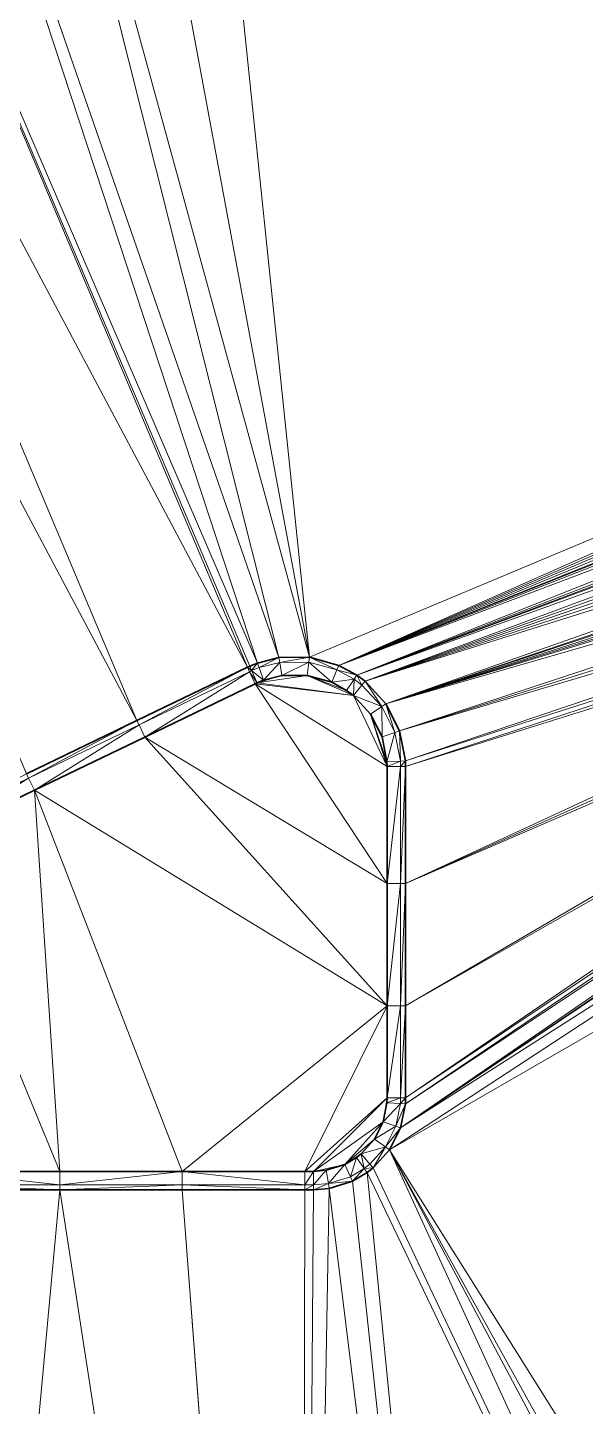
# Model space of a CAD drawing. Header units: metres. Extents: x 246428 to 246884, y 7418966 to 7419490.
# Drawn here: x 246650.95 to 246655.5, y 7419399.29 to 7419410.54 of the extents above; entities that cross this region are included whole.
import ezdxf

# ---------------------------------------------------------------- set-up
doc = ezdxf.new("R2010")
doc.units = ezdxf.units.M
doc.linetypes.add('blank name', pattern=[0])
doc.layers.add('_12D_UNMAPPED', color=7, linetype='Continuous')
for name, color, linetype, lineweight, true_color in [('KERB_BACK', 7, 'Continuous', 35, 0x5fd2ff), ('KERB_LINE', 7, 'Continuous', 18, 0xb9b9b9), ('KERB_LIP', 7, 'Continuous', 35, 0x5fd2ff), ('KERB_TOP', 7, 'Continuous', 18, 0xb9b9b9)]:
    doc.layers.add(name, color=color, linetype=linetype, lineweight=lineweight, true_color=true_color)

msp = doc.modelspace()

# ---------------------------------------------------------------- linework, layer by layer
at = {"layer": '_12D_UNMAPPED', "color": 3, "linetype": 'blank name', "lineweight": 0}
for points in [[(246654.711, 7419418.649, 33.807), (246655.612, 7419419.084, 33.819), (246661.315, 7419409.341, 34.021)], [(246653.81, 7419418.215, 33.795), (246654.711, 7419418.649, 33.807), (246661.097, 7419409.135, 34.019)], [(246654.711, 7419418.649, 33.807), (246661.315, 7419409.341, 34.021), (246661.24, 7419409.275, 34.02)], [(246654.711, 7419418.649, 33.807), (246661.24, 7419409.275, 34.02), (246661.167, 7419409.206, 34.02)], [(246654.711, 7419418.649, 33.807), (246661.167, 7419409.206, 34.02), (246661.097, 7419409.135, 34.019)], [(246652.909, 7419417.781, 33.783), (246653.81, 7419418.215, 33.795), (246660.839, 7419408.83, 34.017)], [(246653.81, 7419418.215, 33.795), (246661.097, 7419409.135, 34.019), (246661.029, 7419409.062, 34.018)], [(246653.81, 7419418.215, 33.795), (246661.029, 7419409.062, 34.018), (246660.963, 7419408.987, 34.018)], [(246653.81, 7419418.215, 33.795), (246660.963, 7419408.987, 34.018), (246660.941, 7419408.961, 34.018)], [(246653.81, 7419418.215, 33.795), (246660.941, 7419408.961, 34.018), (246660.899, 7419408.909, 34.018)], [(246653.81, 7419418.215, 33.795), (246660.899, 7419408.909, 34.018), (246660.839, 7419408.83, 34.017)], [(246652.009, 7419417.346, 33.771), (246652.909, 7419417.781, 33.783), (246660.672, 7419408.581, 34.017)], [(246652.909, 7419417.781, 33.783), (246660.839, 7419408.83, 34.017), (246660.78, 7419408.749, 34.017)], [(246652.909, 7419417.781, 33.783), (246660.78, 7419408.749, 34.017), (246660.743, 7419408.694, 34.017)], [(246652.909, 7419417.781, 33.783), (246660.743, 7419408.694, 34.017), (246660.725, 7419408.666, 34.017)], [(246652.909, 7419417.781, 33.783), (246660.725, 7419408.666, 34.017), (246660.672, 7419408.581, 34.017)], [(246652.009, 7419417.346, 33.771), (246653.246, 7419405.401, 33.914), (246651.108, 7419416.912, 33.759)], [(246652.009, 7419417.346, 33.771), (246660.672, 7419408.581, 34.017), (246660.622, 7419408.494, 34.017)], [(246653.246, 7419405.401, 33.914), (246652.009, 7419417.346, 33.771), (246660.622, 7419408.494, 34.017)], [(246651.108, 7419416.912, 33.759), (246653.246, 7419405.401, 33.914), (246650.207, 7419416.477, 33.747)], [(246650.207, 7419416.477, 33.747), (246652.997, 7419405.399, 33.909), (246649.306, 7419416.043, 33.735)], [(246653.246, 7419405.401, 33.914), (246652.997, 7419405.399, 33.909), (246650.207, 7419416.477, 33.747)], [(246649.306, 7419416.043, 33.735), (246652.821, 7419405.354, 33.906), (246648.406, 7419415.609, 33.723)], [(246652.997, 7419405.399, 33.909), (246652.821, 7419405.354, 33.906), (246649.306, 7419416.043, 33.735)], [(246648.406, 7419415.609, 33.723), (246652.739, 7419405.319, 33.905), (246647.505, 7419415.174, 33.71)], [(246652.758, 7419405.328, 33.905), (246652.739, 7419405.319, 33.905), (246648.406, 7419415.609, 33.723)], [(246652.821, 7419405.354, 33.906), (246652.758, 7419405.328, 33.905), (246648.406, 7419415.609, 33.723)], [(246647.505, 7419415.174, 33.71), (246651.838, 7419404.885, 33.893), (246646.604, 7419414.74, 33.698)], [(246652.739, 7419405.319, 33.905), (246651.838, 7419404.885, 33.893), (246647.505, 7419415.174, 33.71)], [(246652.739, 7419405.319, 33.905), (246652.739, 7419405.319, 33.905), (246647.505, 7419415.174, 33.71)], [(246651.838, 7419404.885, 33.893), (246650.937, 7419404.451, 33.88), (246646.604, 7419414.74, 33.698)], [(246653.486, 7419405.335, 33.918), (246653.246, 7419405.401, 33.914), (246660.622, 7419408.494, 34.017)], [(246653.486, 7419405.335, 33.918), (246660.622, 7419408.494, 34.017), (246660.574, 7419408.406, 34.017)], [(246653.486, 7419405.335, 33.918), (246660.574, 7419408.406, 34.017), (246660.53, 7419408.317, 34.017)], [(246653.486, 7419405.335, 33.918), (246660.53, 7419408.317, 34.017), (246660.489, 7419408.226, 34.017)], [(246653.486, 7419405.335, 33.918), (246660.489, 7419408.226, 34.017), (246660.45, 7419408.133, 34.017)], [(246653.486, 7419405.335, 33.918), (246660.45, 7419408.133, 34.017), (246660.438, 7419408.102, 34.017)], [(246653.486, 7419405.335, 33.918), (246660.438, 7419408.102, 34.017), (246660.414, 7419408.04, 34.017)], [(246653.486, 7419405.335, 33.918), (246660.414, 7419408.04, 34.017), (246660.382, 7419407.945, 34.018)], [(246653.632, 7419405.255, 33.922), (246653.486, 7419405.335, 33.918), (246660.382, 7419407.945, 34.018)], [(246660.352, 7419407.85, 34.018), (246653.632, 7419405.255, 33.922), (246660.382, 7419407.945, 34.018)], [(246653.632, 7419405.255, 33.922), (246660.352, 7419407.85, 34.018), (246660.334, 7419407.786, 34.019)], [(246653.632, 7419405.255, 33.922), (246660.334, 7419407.786, 34.019), (246660.326, 7419407.753, 34.019)], [(246653.632, 7419405.255, 33.922), (246660.326, 7419407.753, 34.019), (246660.303, 7419407.656, 34.019)], [(246653.699, 7419405.205, 33.923), (246653.632, 7419405.255, 33.922), (246660.303, 7419407.656, 34.019)], [(246653.699, 7419405.205, 33.923), (246660.303, 7419407.656, 34.019), (246660.283, 7419407.558, 34.02)], [(246653.699, 7419405.205, 33.923), (246660.283, 7419407.558, 34.02), (246660.266, 7419407.46, 34.021)], [(246653.699, 7419405.205, 33.923), (246660.266, 7419407.46, 34.021), (246660.252, 7419407.36, 34.021)], [(246653.699, 7419405.205, 33.923), (246660.252, 7419407.36, 34.021), (246660.241, 7419407.261, 34.022)], [(246653.868, 7419405.022, 33.927), (246653.699, 7419405.205, 33.923), (246660.241, 7419407.261, 34.022)], [(246653.868, 7419405.022, 33.927), (246660.241, 7419407.261, 34.022), (246660.234, 7419407.161, 34.023)], [(246653.868, 7419405.022, 33.927), (246660.234, 7419407.161, 34.023), (246660.232, 7419407.128, 34.023)], [(246653.868, 7419405.022, 33.927), (246660.232, 7419407.128, 34.023), (246660.23, 7419407.061, 34.024)], [(246653.868, 7419405.022, 33.927), (246660.23, 7419407.061, 34.024), (246660.229, 7419407.007, 34.024)], [(246653.868, 7419405.022, 33.927), (246660.229, 7419407.007, 34.024), (246660.23, 7419406.961, 34.025)], [(246653.868, 7419405.022, 33.927), (246660.23, 7419406.961, 34.025), (246660.243, 7419406.862, 34.026)], [(246653.981, 7419404.8, 33.932), (246653.868, 7419405.022, 33.927), (246660.243, 7419406.862, 34.026)], [(246653.981, 7419404.8, 33.932), (246660.243, 7419406.862, 34.026), (246660.269, 7419406.766, 34.028)], [(246653.981, 7419404.8, 33.932), (246660.269, 7419406.766, 34.028), (246660.307, 7419406.674, 34.029)], [(246654.028, 7419404.555, 33.936), (246653.981, 7419404.8, 33.932), (246660.307, 7419406.674, 34.029)], [(246654.028, 7419404.555, 33.936), (246660.307, 7419406.674, 34.029), (246660.358, 7419406.587, 34.031)], [(246654.029, 7419404.509, 33.936), (246654.028, 7419404.555, 33.936), (246660.358, 7419406.587, 34.031)], [(246654.029, 7419404.509, 33.936), (246660.358, 7419406.587, 34.031), (246660.419, 7419406.508, 34.033)], [(246654.029, 7419403.556, 33.946), (246654.029, 7419404.509, 33.936), (246660.419, 7419406.508, 34.033)], [(246654.029, 7419403.556, 33.946), (246660.419, 7419406.508, 34.033), (246660.49, 7419406.438, 34.035)], [(246654.029, 7419403.556, 33.946), (246660.49, 7419406.438, 34.035), (246660.57, 7419406.378, 34.037)], [(246654.029, 7419402.556, 33.956), (246654.029, 7419403.556, 33.946), (246660.57, 7419406.378, 34.037)], [(246654.029, 7419402.556, 33.956), (246660.57, 7419406.378, 34.037), (246660.657, 7419406.33, 34.039)], [(246654.029, 7419401.805, 33.963), (246654.029, 7419402.556, 33.956), (246660.657, 7419406.33, 34.039)], [(246654.029, 7419401.805, 33.963), (246660.657, 7419406.33, 34.039), (246660.75, 7419406.293, 34.041)], [(246653.899, 7419401.382, 33.964), (246661.346, 7419406.257, 34.052), (246662.346, 7419406.257, 34.071)], [(246662.271, 7419388.055, 34.251), (246653.899, 7419401.382, 33.964), (246662.346, 7419406.257, 34.071)], [(246653.899, 7419401.382, 33.964), (246653.988, 7419401.56, 33.963), (246661.346, 7419406.257, 34.052)], [(246653.988, 7419401.56, 33.963), (246654.028, 7419401.756, 33.963), (246660.847, 7419406.269, 34.043)], [(246653.988, 7419401.56, 33.963), (246660.847, 7419406.269, 34.043), (246660.946, 7419406.258, 34.045)], [(246653.988, 7419401.56, 33.963), (246660.946, 7419406.258, 34.045), (246660.979, 7419406.257, 34.046)], [(246653.988, 7419401.56, 33.963), (246660.979, 7419406.257, 34.046), (246661.346, 7419406.257, 34.052)], [(246654.028, 7419401.756, 33.963), (246660.75, 7419406.293, 34.041), (246660.847, 7419406.269, 34.043)], [(246654.028, 7419401.756, 33.963), (246654.029, 7419401.805, 33.963), (246660.75, 7419406.293, 34.041)], [(246651.838, 7419404.885, 33.893), (246652.739, 7419405.319, 33.905), (246651.855, 7419404.849, 34.043)], [(246652.739, 7419405.319, 33.905), (246652.756, 7419405.283, 34.055), (246651.855, 7419404.849, 34.043)], [(246652.739, 7419405.319, 33.905), (246652.758, 7419405.328, 33.905), (246652.774, 7419405.292, 34.055)], [(246652.739, 7419405.319, 33.905), (246652.739, 7419405.319, 33.905), (246652.756, 7419405.283, 34.055)], [(246652.756, 7419405.283, 34.055), (246652.739, 7419405.319, 33.905), (246652.756, 7419405.283, 34.055)], [(246652.739, 7419405.319, 33.905), (246652.774, 7419405.292, 34.055), (246652.756, 7419405.283, 34.055)], [(246652.758, 7419405.328, 33.905), (246652.821, 7419405.354, 33.906), (246652.774, 7419405.292, 34.055)], [(246652.821, 7419405.354, 33.906), (246652.835, 7419405.317, 34.056), (246652.774, 7419405.292, 34.055)], [(246652.774, 7419405.292, 34.055), (246652.835, 7419405.317, 34.056), (246652.872, 7419405.213, 34.056)], [(246652.821, 7419405.354, 33.906), (246652.997, 7419405.399, 33.909), (246652.835, 7419405.317, 34.056)], [(246652.997, 7419405.399, 33.909), (246653.003, 7419405.359, 34.059), (246652.835, 7419405.317, 34.056)], [(246652.835, 7419405.317, 34.056), (246653.003, 7419405.359, 34.059), (246652.872, 7419405.213, 34.056)], [(246653.003, 7419405.359, 34.059), (246653.019, 7419405.251, 34.059), (246652.872, 7419405.213, 34.056)], [(246652.997, 7419405.399, 33.909), (246653.246, 7419405.401, 33.914), (246653.003, 7419405.359, 34.059)], [(246653.246, 7419405.401, 33.914), (246653.241, 7419405.361, 34.064), (246653.003, 7419405.359, 34.059)], [(246653.003, 7419405.359, 34.059), (246653.241, 7419405.361, 34.064), (246653.019, 7419405.251, 34.059)], [(246653.241, 7419405.361, 34.064), (246653.227, 7419405.252, 34.064), (246653.019, 7419405.251, 34.059)], [(246653.241, 7419405.361, 34.064), (246653.427, 7419405.197, 34.068), (246653.227, 7419405.252, 34.064)], [(246653.246, 7419405.401, 33.914), (246653.47, 7419405.298, 34.068), (246653.241, 7419405.361, 34.064)], [(246653.241, 7419405.361, 34.064), (246653.47, 7419405.298, 34.068), (246653.427, 7419405.197, 34.068)], [(246653.246, 7419405.401, 33.914), (246653.486, 7419405.335, 33.918), (246653.47, 7419405.298, 34.068)], [(246653.486, 7419405.335, 33.918), (246653.632, 7419405.255, 33.922), (246653.47, 7419405.298, 34.068)], [(246651.855, 7419404.849, 34.043), (246652.756, 7419405.283, 34.055), (246651.903, 7419404.75, 34.043)], [(246652.756, 7419405.283, 34.055), (246652.804, 7419405.184, 34.055), (246651.903, 7419404.75, 34.043)], [(246652.756, 7419405.283, 34.055), (246652.774, 7419405.292, 34.055), (246652.82, 7419405.192, 34.055)], [(246652.756, 7419405.283, 34.055), (246652.756, 7419405.283, 34.055), (246652.804, 7419405.184, 34.055)], [(246652.804, 7419405.184, 34.055), (246652.756, 7419405.283, 34.055), (246652.804, 7419405.184, 34.055)], [(246652.756, 7419405.283, 34.055), (246652.82, 7419405.192, 34.055), (246652.804, 7419405.184, 34.055)], [(246652.774, 7419405.292, 34.055), (246652.872, 7419405.213, 34.056), (246652.82, 7419405.192, 34.055)], [(246653.019, 7419405.251, 34.059), (246653.227, 7419405.252, 34.064), (246652.82, 7419405.192, 34.055)], [(246653.227, 7419405.252, 34.064), (246653.604, 7419405.089, 34.073), (246652.82, 7419405.192, 34.055)], [(246652.872, 7419405.213, 34.056), (246653.019, 7419405.251, 34.059), (246652.82, 7419405.192, 34.055)], [(246653.427, 7419405.197, 34.068), (246653.549, 7419405.131, 34.072), (246653.227, 7419405.252, 34.064)], [(246653.549, 7419405.131, 34.072), (246653.604, 7419405.089, 34.073), (246653.227, 7419405.252, 34.064)], [(246653.47, 7419405.298, 34.068), (246653.61, 7419405.222, 34.072), (246653.427, 7419405.197, 34.068)], [(246653.61, 7419405.222, 34.072), (246653.549, 7419405.131, 34.072), (246653.427, 7419405.197, 34.068)], [(246653.632, 7419405.255, 33.922), (246653.61, 7419405.222, 34.072), (246653.47, 7419405.298, 34.068)], [(246653.61, 7419405.222, 34.072), (246653.604, 7419405.089, 34.073), (246653.549, 7419405.131, 34.072)], [(246653.61, 7419405.222, 34.072), (246653.674, 7419405.174, 34.073), (246653.604, 7419405.089, 34.073)], [(246653.632, 7419405.255, 33.922), (246653.674, 7419405.174, 34.073), (246653.61, 7419405.222, 34.072)], [(246653.632, 7419405.255, 33.922), (246653.699, 7419405.205, 33.923), (246653.674, 7419405.174, 34.073)], [(246653.699, 7419405.205, 33.923), (246653.836, 7419405, 34.077), (246653.674, 7419405.174, 34.073)], [(246653.699, 7419405.205, 33.923), (246653.868, 7419405.022, 33.927), (246653.836, 7419405, 34.077)], [(246651.903, 7419404.75, 34.043), (246652.804, 7419405.184, 34.055), (246653.879, 7419403.556, 34.096)], [(246652.82, 7419405.192, 34.055), (246653.604, 7419405.089, 34.073), (246652.804, 7419405.184, 34.055)], [(246653.879, 7419403.556, 34.096), (246652.804, 7419405.184, 34.055), (246653.879, 7419404.509, 34.086)], [(246653.604, 7419405.089, 34.073), (246653.879, 7419404.509, 34.086), (246652.804, 7419405.184, 34.055)], [(246653.879, 7419404.509, 34.086), (246652.804, 7419405.184, 34.055), (246652.804, 7419405.184, 34.055)], [(246653.674, 7419405.174, 34.073), (246653.836, 7419405, 34.077), (246653.604, 7419405.089, 34.073)], [(246653.745, 7419404.937, 34.077), (246653.879, 7419404.509, 34.086), (246653.604, 7419405.089, 34.073)], [(246653.836, 7419405, 34.077), (246653.745, 7419404.937, 34.077), (246653.604, 7419405.089, 34.073)], [(246653.836, 7419405, 34.077), (246653.839, 7419404.752, 34.082), (246653.745, 7419404.937, 34.077)], [(246653.868, 7419405.022, 33.927), (246653.943, 7419404.787, 34.082), (246653.836, 7419405, 34.077)], [(246653.836, 7419405, 34.077), (246653.943, 7419404.787, 34.082), (246653.839, 7419404.752, 34.082)], [(246653.868, 7419405.022, 33.927), (246653.981, 7419404.8, 33.932), (246653.943, 7419404.787, 34.082)], [(246650.937, 7419404.451, 33.88), (246651.838, 7419404.885, 33.893), (246650.954, 7419404.415, 34.03)], [(246651.838, 7419404.885, 33.893), (246651.855, 7419404.849, 34.043), (246650.954, 7419404.415, 34.03)], [(246653.839, 7419404.752, 34.082), (246653.878, 7419404.548, 34.086), (246653.745, 7419404.937, 34.077)], [(246653.878, 7419404.548, 34.086), (246653.879, 7419404.509, 34.086), (246653.745, 7419404.937, 34.077)], [(246650.954, 7419404.415, 34.03), (246651.855, 7419404.849, 34.043), (246651.002, 7419404.316, 34.03)], [(246651.855, 7419404.849, 34.043), (246651.903, 7419404.75, 34.043), (246651.002, 7419404.316, 34.03)], [(246653.943, 7419404.787, 34.082), (246653.878, 7419404.548, 34.086), (246653.839, 7419404.752, 34.082)], [(246653.943, 7419404.787, 34.082), (246653.988, 7419404.553, 34.086), (246653.878, 7419404.548, 34.086)], [(246653.981, 7419404.8, 33.932), (246653.988, 7419404.553, 34.086), (246653.943, 7419404.787, 34.082)], [(246653.981, 7419404.8, 33.932), (246654.028, 7419404.555, 33.936), (246653.988, 7419404.553, 34.086)], [(246651.002, 7419404.316, 34.03), (246651.903, 7419404.75, 34.043), (246653.879, 7419402.556, 34.106)], [(246653.879, 7419402.556, 34.106), (246651.903, 7419404.75, 34.043), (246653.879, 7419403.556, 34.096)], [(246653.988, 7419404.553, 34.086), (246653.879, 7419404.509, 34.086), (246653.878, 7419404.548, 34.086)], [(246653.988, 7419404.553, 34.086), (246653.989, 7419404.509, 34.086), (246653.879, 7419404.509, 34.086)], [(246654.028, 7419404.555, 33.936), (246653.989, 7419404.509, 34.086), (246653.988, 7419404.553, 34.086)], [(246654.028, 7419404.555, 33.936), (246654.029, 7419404.509, 33.936), (246653.989, 7419404.509, 34.086)], [(246650.937, 7419404.451, 33.88), (246650.954, 7419404.415, 34.03), (246650.054, 7419403.98, 34.018)], [(246650.054, 7419403.98, 34.018), (246650.954, 7419404.415, 34.03), (246650.102, 7419403.881, 34.018)], [(246650.954, 7419404.415, 34.03), (246651.002, 7419404.316, 34.03), (246650.102, 7419403.881, 34.018)], [(246653.989, 7419404.509, 34.086), (246653.989, 7419403.556, 34.096), (246653.879, 7419403.556, 34.096)], [(246653.989, 7419404.509, 34.086), (246653.879, 7419403.556, 34.096), (246653.879, 7419404.509, 34.086)], [(246654.029, 7419404.509, 33.936), (246654.029, 7419403.556, 33.946), (246653.989, 7419403.556, 34.096)], [(246654.029, 7419404.509, 33.936), (246653.989, 7419403.556, 34.096), (246653.989, 7419404.509, 34.086)], [(246650.102, 7419403.881, 34.018), (246651.002, 7419404.316, 34.03), (246651.208, 7419401.205, 34.069)], [(246651.208, 7419401.205, 34.069), (246651.002, 7419404.316, 34.03), (246652.208, 7419401.205, 34.088)], [(246652.208, 7419401.205, 34.088), (246651.002, 7419404.316, 34.03), (246653.879, 7419402.556, 34.106)], [(246650.208, 7419401.205, 34.051), (246650.102, 7419403.881, 34.018), (246651.208, 7419401.205, 34.069)], [(246653.989, 7419403.556, 34.096), (246653.989, 7419402.556, 34.106), (246653.879, 7419402.556, 34.106)], [(246653.989, 7419403.556, 34.096), (246653.879, 7419402.556, 34.106), (246653.879, 7419403.556, 34.096)], [(246654.029, 7419403.556, 33.946), (246654.029, 7419402.556, 33.956), (246653.989, 7419402.556, 34.106)], [(246654.029, 7419403.556, 33.946), (246653.989, 7419402.556, 34.106), (246653.989, 7419403.556, 34.096)], [(246653.208, 7419401.205, 34.106), (246652.208, 7419401.205, 34.088), (246653.879, 7419402.556, 34.106)], [(246653.879, 7419401.805, 34.113), (246653.208, 7419401.205, 34.106), (246653.879, 7419402.556, 34.106)], [(246653.989, 7419402.556, 34.106), (246653.879, 7419401.805, 34.113), (246653.879, 7419402.556, 34.106)], [(246653.989, 7419402.556, 34.106), (246653.989, 7419401.805, 34.113), (246653.879, 7419401.805, 34.113)], [(246654.029, 7419402.556, 33.956), (246653.989, 7419401.805, 34.113), (246653.989, 7419402.556, 34.106)], [(246654.029, 7419402.556, 33.956), (246654.029, 7419401.805, 33.963), (246653.989, 7419401.805, 34.113)], [(246653.279, 7419401.205, 34.107), (246653.208, 7419401.205, 34.106), (246653.879, 7419401.805, 34.113)], [(246653.847, 7419401.609, 34.113), (246653.279, 7419401.205, 34.107), (246653.879, 7419401.805, 34.113)], [(246653.878, 7419401.765, 34.113), (246653.847, 7419401.609, 34.113), (246653.879, 7419401.805, 34.113)], [(246653.988, 7419401.758, 34.113), (246653.847, 7419401.609, 34.113), (246653.878, 7419401.765, 34.113)], [(246653.988, 7419401.758, 34.113), (246653.95, 7419401.573, 34.113), (246653.847, 7419401.609, 34.113)], [(246653.989, 7419401.805, 34.113), (246653.878, 7419401.765, 34.113), (246653.879, 7419401.805, 34.113)], [(246653.989, 7419401.805, 34.113), (246653.988, 7419401.758, 34.113), (246653.878, 7419401.765, 34.113)], [(246654.028, 7419401.756, 33.963), (246653.95, 7419401.573, 34.113), (246653.988, 7419401.758, 34.113)], [(246654.028, 7419401.756, 33.963), (246653.988, 7419401.56, 33.963), (246653.95, 7419401.573, 34.113)], [(246654.029, 7419401.805, 33.963), (246654.028, 7419401.756, 33.963), (246653.988, 7419401.758, 34.113)], [(246654.029, 7419401.805, 33.963), (246653.988, 7419401.758, 34.113), (246653.989, 7419401.805, 34.113)], [(246653.534, 7419401.262, 34.112), (246653.279, 7419401.205, 34.107), (246653.847, 7419401.609, 34.113)], [(246653.775, 7419401.467, 34.114), (246653.534, 7419401.262, 34.112), (246653.847, 7419401.609, 34.113)], [(246653.95, 7419401.573, 34.113), (246653.775, 7419401.467, 34.114), (246653.847, 7419401.609, 34.113)], [(246653.95, 7419401.573, 34.113), (246653.866, 7419401.405, 34.114), (246653.775, 7419401.467, 34.114)], [(246653.988, 7419401.56, 33.963), (246653.866, 7419401.405, 34.114), (246653.95, 7419401.573, 34.113)], [(246653.988, 7419401.56, 33.963), (246653.899, 7419401.382, 33.964), (246653.866, 7419401.405, 34.114)], [(246653.668, 7419401.348, 34.114), (246653.534, 7419401.262, 34.112), (246653.775, 7419401.467, 34.114)], [(246653.866, 7419401.405, 34.114), (246653.668, 7419401.348, 34.114), (246653.775, 7419401.467, 34.114)], [(246653.866, 7419401.405, 34.114), (246653.739, 7419401.264, 34.114), (246653.668, 7419401.348, 34.114)], [(246653.765, 7419401.234, 33.964), (246653.739, 7419401.264, 34.114), (246653.866, 7419401.405, 34.114)], [(246653.899, 7419401.382, 33.964), (246653.765, 7419401.234, 33.964), (246653.866, 7419401.405, 34.114)], [(246660.008, 7419388.055, 34.21), (246653.765, 7419401.234, 33.964), (246653.899, 7419401.382, 33.964)], [(246662.271, 7419388.055, 34.251), (246661.271, 7419388.055, 34.233), (246653.899, 7419401.382, 33.964)], [(246660.983, 7419388.055, 34.228), (246660.983, 7419388.055, 34.228), (246653.899, 7419401.382, 33.964)], [(246661.271, 7419388.055, 34.233), (246660.983, 7419388.055, 34.228), (246653.899, 7419401.382, 33.964)], [(246660.983, 7419388.055, 34.228), (246660.008, 7419388.055, 34.21), (246653.899, 7419401.382, 33.964)], [(246653.629, 7419401.318, 34.114), (246653.534, 7419401.262, 34.112), (246653.668, 7419401.348, 34.114)], [(246653.58, 7419401.162, 34.112), (246653.534, 7419401.262, 34.112), (246653.629, 7419401.318, 34.114)], [(246653.693, 7419401.228, 34.114), (246653.58, 7419401.162, 34.112), (246653.629, 7419401.318, 34.114)], [(246653.693, 7419401.228, 34.114), (246653.629, 7419401.318, 34.114), (246653.668, 7419401.348, 34.114)], [(246653.739, 7419401.264, 34.114), (246653.693, 7419401.228, 34.114), (246653.668, 7419401.348, 34.114)], [(246653.765, 7419401.234, 33.964), (246653.693, 7419401.228, 34.114), (246653.739, 7419401.264, 34.114)], [(246651.208, 7419401.095, 34.069), (246650.208, 7419401.095, 34.051), (246650.208, 7419401.205, 34.051)], [(246651.208, 7419401.095, 34.069), (246650.208, 7419401.205, 34.051), (246651.208, 7419401.205, 34.069)], [(246651.208, 7419401.095, 34.069), (246651.208, 7419401.205, 34.069), (246652.208, 7419401.205, 34.088)], [(246652.208, 7419401.095, 34.088), (246651.208, 7419401.095, 34.069), (246652.208, 7419401.205, 34.088)], [(246653.208, 7419401.095, 34.106), (246652.208, 7419401.095, 34.088), (246652.208, 7419401.205, 34.088)], [(246653.208, 7419401.095, 34.106), (246652.208, 7419401.205, 34.088), (246653.208, 7419401.205, 34.106)], [(246653.279, 7419401.095, 34.107), (246653.208, 7419401.095, 34.106), (246653.279, 7419401.205, 34.107)], [(246653.208, 7419401.095, 34.106), (246653.208, 7419401.205, 34.106), (246653.279, 7419401.205, 34.107)], [(246653.382, 7419401.214, 34.109), (246653.279, 7419401.205, 34.107), (246653.534, 7419401.262, 34.112)], [(246653.4, 7419401.106, 34.109), (246653.279, 7419401.095, 34.107), (246653.382, 7419401.214, 34.109)], [(246653.279, 7419401.095, 34.107), (246653.279, 7419401.205, 34.107), (246653.382, 7419401.214, 34.109)], [(246653.4, 7419401.106, 34.109), (246653.382, 7419401.214, 34.109), (246653.534, 7419401.262, 34.112)], [(246653.58, 7419401.162, 34.112), (246653.4, 7419401.106, 34.109), (246653.534, 7419401.262, 34.112)], [(246653.597, 7419401.126, 33.962), (246653.4, 7419401.106, 34.109), (246653.58, 7419401.162, 34.112)], [(246653.597, 7419401.126, 33.962), (246653.58, 7419401.162, 34.112), (246653.693, 7419401.228, 34.114)], [(246653.717, 7419401.196, 33.964), (246653.597, 7419401.126, 33.962), (246653.693, 7419401.228, 34.114)], [(246655.008, 7419388.055, 34.119), (246653.597, 7419401.126, 33.962), (246653.717, 7419401.196, 33.964)], [(246653.765, 7419401.234, 33.964), (246653.717, 7419401.196, 33.964), (246653.693, 7419401.228, 34.114)], [(246660.008, 7419388.055, 34.21), (246653.717, 7419401.196, 33.964), (246653.765, 7419401.234, 33.964)], [(246660.008, 7419388.055, 34.21), (246655.008, 7419388.055, 34.119), (246653.717, 7419401.196, 33.964)], [(246653.179, 7419388.285, 34.088), (246650.008, 7419388.056, 34.027), (246651.208, 7419401.055, 33.919)], [(246651.208, 7419401.055, 33.919), (246650.008, 7419388.056, 34.027), (246650.208, 7419401.055, 33.901)], [(246651.208, 7419401.055, 33.919), (246650.208, 7419401.055, 33.901), (246650.208, 7419401.095, 34.051)], [(246651.208, 7419401.055, 33.919), (246650.208, 7419401.095, 34.051), (246651.208, 7419401.095, 34.069)], [(246651.208, 7419401.055, 33.919), (246651.208, 7419401.095, 34.069), (246652.208, 7419401.095, 34.088)], [(246652.208, 7419401.055, 33.938), (246651.208, 7419401.055, 33.919), (246652.208, 7419401.095, 34.088)], [(246653.179, 7419388.285, 34.088), (246651.208, 7419401.055, 33.919), (246652.208, 7419401.055, 33.938)], [(246653.208, 7419401.055, 33.956), (246652.208, 7419401.055, 33.938), (246652.208, 7419401.095, 34.088)], [(246653.208, 7419401.055, 33.956), (246652.208, 7419401.095, 34.088), (246653.208, 7419401.095, 34.106)], [(246653.18, 7419388.285, 34.088), (246652.208, 7419401.055, 33.938), (246653.208, 7419401.055, 33.956)], [(246653.18, 7419388.285, 34.088), (246653.179, 7419388.285, 34.088), (246652.208, 7419401.055, 33.938)], [(246653.18, 7419388.285, 34.088), (246653.279, 7419401.055, 33.957), (246653.407, 7419401.066, 33.959)], [(246655.008, 7419388.055, 34.119), (246653.18, 7419388.285, 34.088), (246653.407, 7419401.066, 33.959)], [(246653.18, 7419388.285, 34.088), (246653.208, 7419401.055, 33.956), (246653.279, 7419401.055, 33.957)], [(246653.279, 7419401.055, 33.957), (246653.208, 7419401.055, 33.956), (246653.279, 7419401.095, 34.107)], [(246653.208, 7419401.055, 33.956), (246653.208, 7419401.095, 34.106), (246653.279, 7419401.095, 34.107)], [(246653.279, 7419401.055, 33.957), (246653.279, 7419401.095, 34.107), (246653.4, 7419401.106, 34.109)], [(246653.407, 7419401.066, 33.959), (246653.279, 7419401.055, 33.957), (246653.4, 7419401.106, 34.109)], [(246653.597, 7419401.126, 33.962), (246653.407, 7419401.066, 33.959), (246653.4, 7419401.106, 34.109)], [(246655.008, 7419388.055, 34.119), (246653.407, 7419401.066, 33.959), (246653.597, 7419401.126, 33.962)]]:
    msp.add_3dface(points, dxfattribs=at)
at = {"layer": 'KERB_BACK'}
for points in [[(246650.208, 7419401.205, 34.051), (246651.208, 7419401.205, 34.069), (246652.208, 7419401.205, 34.088), (246653.208, 7419401.205, 34.106), (246653.279, 7419401.205, 34.107), (246653.382, 7419401.214, 34.109), (246653.534, 7419401.262, 34.112), (246653.629, 7419401.318, 34.114), (246653.668, 7419401.348, 34.114), (246653.775, 7419401.467, 34.114), (246653.847, 7419401.609, 34.113), (246653.878, 7419401.765, 34.113), (246653.879, 7419401.805, 34.113), (246653.879, 7419402.556, 34.106), (246653.879, 7419403.556, 34.096), (246653.879, 7419404.509, 34.086), (246653.878, 7419404.548, 34.086), (246653.839, 7419404.752, 34.082), (246653.745, 7419404.937, 34.077), (246653.604, 7419405.089, 34.073), (246653.549, 7419405.131, 34.072), (246653.427, 7419405.197, 34.068), (246653.227, 7419405.252, 34.064), (246653.019, 7419405.251, 34.059), (246652.872, 7419405.213, 34.056), (246652.82, 7419405.192, 34.055), (246652.804, 7419405.184, 34.055), (246652.804, 7419405.184, 34.055)], [(246652.804, 7419405.184, 34.055), (246651.903, 7419404.75, 34.043), (246651.002, 7419404.316, 34.03), (246650.102, 7419403.881, 34.018)]]:
    msp.add_polyline3d(points, dxfattribs=at)
at = {"layer": 'KERB_LINE'}
for points in [[(246650.208, 7419401.055, 33.901), (246651.208, 7419401.055, 33.919), (246652.208, 7419401.055, 33.938), (246653.208, 7419401.055, 33.956), (246653.279, 7419401.055, 33.957), (246653.407, 7419401.066, 33.959), (246653.597, 7419401.126, 33.962), (246653.717, 7419401.196, 33.964), (246653.765, 7419401.234, 33.964), (246653.899, 7419401.382, 33.964), (246653.988, 7419401.56, 33.963), (246654.028, 7419401.756, 33.963), (246654.029, 7419401.805, 33.963), (246654.029, 7419402.556, 33.956), (246654.029, 7419403.556, 33.946), (246654.029, 7419404.509, 33.936), (246654.028, 7419404.555, 33.936), (246653.981, 7419404.8, 33.932), (246653.868, 7419405.022, 33.927), (246653.699, 7419405.205, 33.923), (246653.632, 7419405.255, 33.922), (246653.486, 7419405.335, 33.918), (246653.246, 7419405.401, 33.914), (246652.997, 7419405.399, 33.909), (246652.821, 7419405.354, 33.906), (246652.758, 7419405.328, 33.905), (246652.739, 7419405.319, 33.905), (246652.739, 7419405.319, 33.905)], [(246652.739, 7419405.319, 33.905), (246651.838, 7419404.885, 33.893), (246650.937, 7419404.451, 33.88)]]:
    msp.add_polyline3d(points, dxfattribs=at)
at = {"layer": 'KERB_LIP'}
for points in [[(246650.208, 7419401.055, 33.901), (246651.208, 7419401.055, 33.919), (246652.208, 7419401.055, 33.938), (246653.208, 7419401.055, 33.956), (246653.279, 7419401.055, 33.957), (246653.407, 7419401.066, 33.959), (246653.597, 7419401.126, 33.962), (246653.717, 7419401.196, 33.964), (246653.765, 7419401.234, 33.964), (246653.899, 7419401.382, 33.964), (246653.988, 7419401.56, 33.963), (246654.028, 7419401.756, 33.963), (246654.029, 7419401.805, 33.963), (246654.029, 7419402.556, 33.956), (246654.029, 7419403.556, 33.946), (246654.029, 7419404.509, 33.936), (246654.028, 7419404.555, 33.936), (246653.981, 7419404.8, 33.932), (246653.868, 7419405.022, 33.927), (246653.699, 7419405.205, 33.923), (246653.632, 7419405.255, 33.922), (246653.486, 7419405.335, 33.918), (246653.246, 7419405.401, 33.914), (246652.997, 7419405.399, 33.909), (246652.821, 7419405.354, 33.906), (246652.758, 7419405.328, 33.905), (246652.739, 7419405.319, 33.905), (246652.739, 7419405.319, 33.905)], [(246652.739, 7419405.319, 33.905), (246651.838, 7419404.885, 33.893), (246650.937, 7419404.451, 33.88)]]:
    msp.add_polyline3d(points, dxfattribs=at)
at = {"layer": 'KERB_TOP'}
for points in [[(246650.208, 7419401.095, 34.051), (246651.208, 7419401.095, 34.069), (246652.208, 7419401.095, 34.088), (246653.208, 7419401.095, 34.106), (246653.279, 7419401.095, 34.107), (246653.4, 7419401.106, 34.109), (246653.58, 7419401.162, 34.112), (246653.693, 7419401.228, 34.114), (246653.739, 7419401.264, 34.114), (246653.866, 7419401.405, 34.114), (246653.95, 7419401.573, 34.113), (246653.988, 7419401.758, 34.113), (246653.989, 7419401.805, 34.113), (246653.989, 7419402.556, 34.106), (246653.989, 7419403.556, 34.096), (246653.989, 7419404.509, 34.086), (246653.988, 7419404.553, 34.086), (246653.943, 7419404.787, 34.082), (246653.836, 7419405, 34.077), (246653.674, 7419405.174, 34.073), (246653.61, 7419405.222, 34.072), (246653.47, 7419405.298, 34.068), (246653.241, 7419405.361, 34.064), (246653.003, 7419405.359, 34.059), (246652.835, 7419405.317, 34.056), (246652.774, 7419405.292, 34.055), (246652.756, 7419405.283, 34.055), (246652.756, 7419405.283, 34.055)], [(246652.756, 7419405.283, 34.055), (246651.855, 7419404.849, 34.043), (246650.954, 7419404.415, 34.03), (246650.054, 7419403.98, 34.018)]]:
    msp.add_polyline3d(points, dxfattribs=at)

doc.saveas('drawing.dxf')
